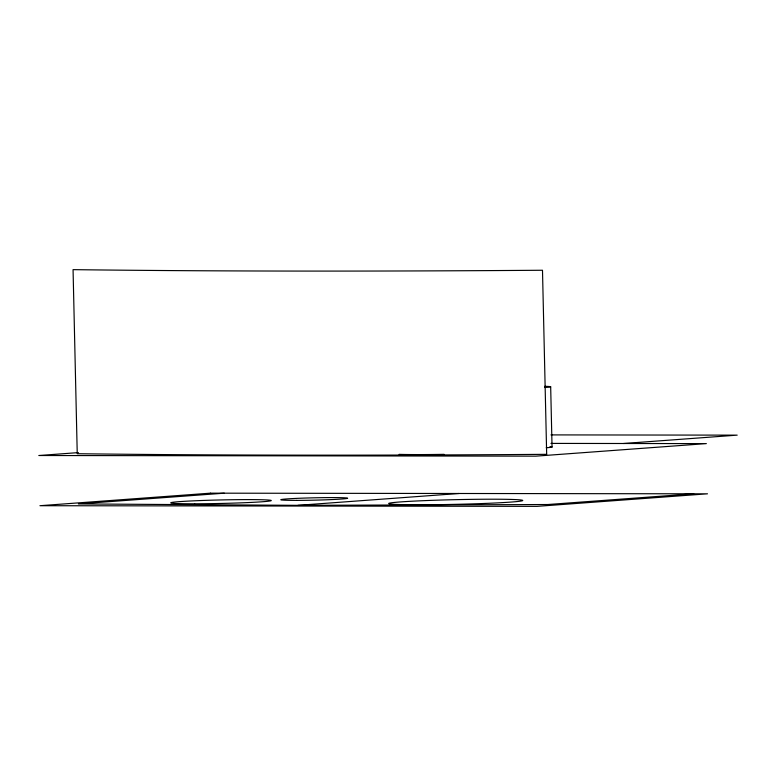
<?xml version="1.0" encoding="UTF-8"?>
<svg xmlns="http://www.w3.org/2000/svg" width="776" height="776" viewBox="0 0 776 776"><rect width="100%" height="100%" fill="white"/><g stroke="black" fill="none" stroke-linecap="round" stroke-linejoin="round"><path stroke-width="1.16" d="M78.424 452.602L38.8 455.512L535.847 456.152L706.364 443.61L550.96 443.406M623.526 443.503L737.2 435.142L550.96 434.899M224.264 493.187L78.376 503.925L297.935 505.341L547.808 504.526L693.695 493.798M297.935 505.341L458.975 493.497M550.679 386.807L552.046 447.054M444.105 454.338A66.998 2.338 -1.3 0 1 399.058 454.358M549.961 446.714A26.801 0.931 -1.3 0 1 546.217 447.742M544.665 386.332A26.801 0.931 -1.3 0 1 544.849 387.496M210.451 493.167L39.935 505.709L536.982 506.359L707.499 493.817L210.451 493.167M546.673 454.329L542.492 270.252A1526.004 53.253 -1.3 0 1 73.06 269.641L77.241 453.717A1526.004 53.253 -1.3 0 0 546.673 454.329M420.534 504.788A66.998 2.338 -1.3 0 0 522.704 500.549A66.998 2.338 -1.3 0 0 424.035 500.656A66.998 2.338 -1.3 0 0 420.534 504.788M296.548 500.375A33.494 1.174 -1.3 0 0 347.629 498.25A33.494 1.174 -1.3 0 0 298.294 498.308A33.494 1.174 -1.3 0 0 296.548 500.375M194.621 503.789A50.246 1.756 -1.3 0 0 271.251 500.607A50.246 1.756 -1.3 0 0 197.249 500.685A50.246 1.756 -1.3 0 0 194.621 503.789"/></g></svg>
